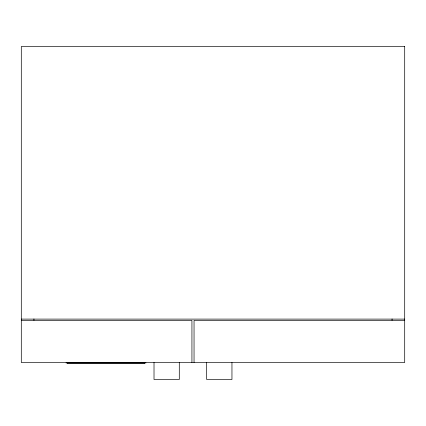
<?xml version="1.0" encoding="UTF-8"?>
<svg xmlns="http://www.w3.org/2000/svg" width="426" height="426" viewBox="0 0 426 426"><rect width="100%" height="100%" fill="white"/><g stroke="black" fill="none" stroke-linecap="round" stroke-linejoin="round"><path stroke-width="0.64" d="M21.3 319.106L404.7 319.106M21.3 320.368L191.934 320.368L191.934 362.499M404.7 320.368L194.043 320.368L194.043 362.499M65.961 362.92L146.011 362.92M392.058 318.962L392.058 320.272M231.957 362.494L231.957 379.486L206.679 379.486L206.679 362.494M179.293 362.499L179.293 379.491L154.015 379.491L154.015 362.499M144.744 362.92L144.744 363.341L67.223 363.341L67.223 362.92M33.942 318.962L33.942 320.272M404.7 46.509L21.3 46.509L21.3 362.499L404.7 362.499L404.7 46.509"/></g></svg>
